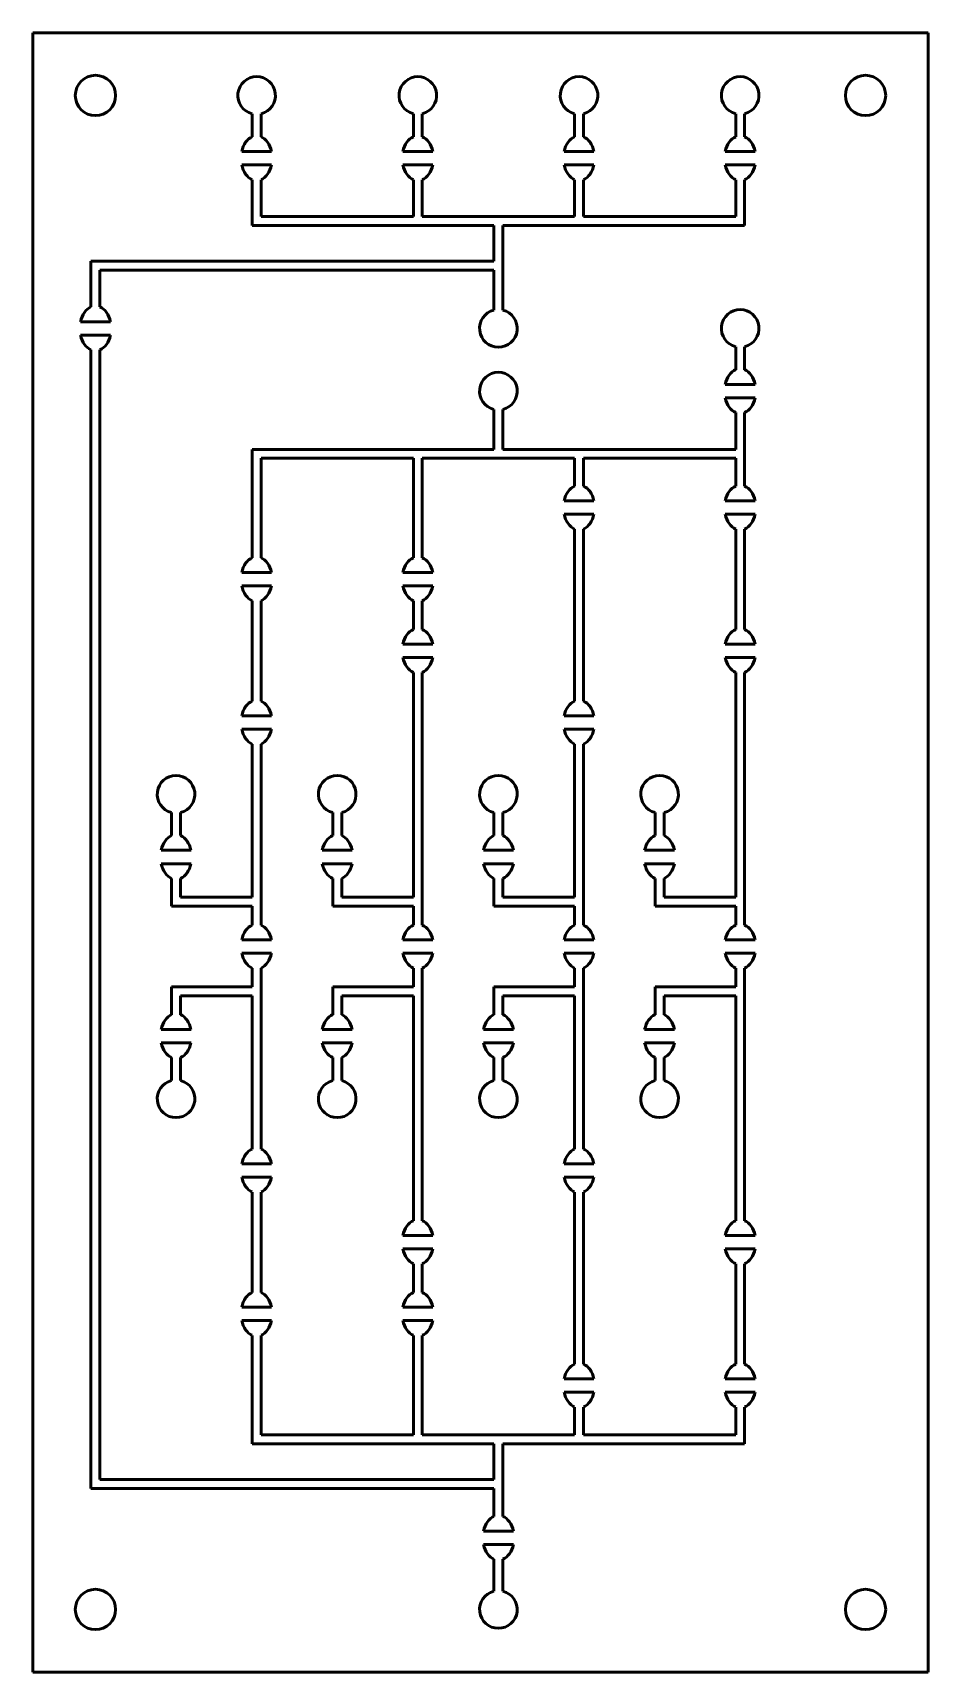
# Model space of a CAD drawing. Header units: millimetres. Extents: x 73 to 173, y 67 to 250.
import ezdxf

# ---------------------------------------------------------------- set-up
doc = ezdxf.new("R2010")
doc.units = ezdxf.units.MM
doc.layers.add('Visible (ANSI)', color=7, linetype='Continuous', lineweight=50)

msp = doc.modelspace()

# ---------------------------------------------------------------- linework, layer by layer
at = {"layer": 'Visible (ANSI)'}
for p, q in [((172.71, 249.83), (72.71, 249.83)), ((72.71, 249.83), (72.71, 66.83)), ((172.71, 66.83), (172.71, 249.83)), ((97.21, 238.22), (97.21, 240.79)), ((98.21, 240.79), (98.21, 238.22)), ((115.21, 238.22), (115.21, 240.79)), ((116.21, 240.79), (116.21, 238.22)), ((133.21, 238.22), (133.21, 240.79)), ((134.21, 240.79), (134.21, 238.22)), ((151.21, 238.22), (151.21, 240.79)), ((152.21, 240.79), (152.21, 238.22)), ((99.38, 236.58), (96.04, 236.58)), ((117.38, 236.58), (114.04, 236.58)), ((135.38, 236.58), (132.04, 236.58)), ((153.38, 236.58), (150.04, 236.58)), ((96.04, 235.08), (99.38, 235.08)), ((114.04, 235.08), (117.38, 235.08)), ((132.04, 235.08), (135.38, 235.08)), ((150.04, 235.08), (153.38, 235.08)), ((97.21, 228.33), (97.21, 233.43)), ((98.21, 233.43), (98.21, 229.33)), ((115.21, 229.33), (115.21, 233.43)), ((116.21, 233.43), (116.21, 229.33)), ((133.21, 229.33), (133.21, 233.43)), ((134.21, 233.43), (134.21, 229.33)), ((151.21, 229.33), (151.21, 233.43)), ((152.21, 233.43), (152.21, 228.33)), ((98.21, 229.33), (115.21, 229.33)), ((116.21, 229.33), (133.21, 229.33)), ((134.21, 229.33), (151.21, 229.33)), ((124.21, 228.33), (97.21, 228.33)), ((124.21, 224.33), (124.21, 228.33)), ((152.21, 228.33), (125.21, 228.33)), ((125.21, 228.33), (125.21, 218.87)), ((79.21, 219.22), (79.21, 224.33)), ((79.21, 224.33), (124.21, 224.33)), ((124.21, 223.33), (80.21, 223.33)), ((80.21, 223.33), (80.21, 219.22)), ((124.21, 218.87), (124.21, 223.33)), ((81.38, 217.58), (78.04, 217.58)), ((78.04, 216.08), (81.38, 216.08)), ((79.21, 87.33), (79.21, 214.43)), ((80.21, 214.43), (80.21, 88.33)), ((151.21, 212.22), (151.21, 214.79)), ((152.21, 214.79), (152.21, 212.22)), ((153.38, 210.58), (150.04, 210.58)), ((150.04, 209.08), (153.38, 209.08)), ((124.21, 203.33), (124.21, 207.79)), ((125.21, 207.79), (125.21, 203.33)), ((151.21, 203.33), (151.21, 207.43)), ((152.21, 207.43), (152.21, 199.22)), ((97.21, 191.22), (97.21, 203.33)), ((97.21, 203.33), (124.21, 203.33)), ((125.21, 203.33), (151.21, 203.33)), ((115.21, 202.33), (98.21, 202.33)), ((98.21, 202.33), (98.21, 191.22)), ((115.21, 191.22), (115.21, 202.33)), ((133.21, 202.33), (116.21, 202.33)), ((116.21, 202.33), (116.21, 191.22)), ((133.21, 199.22), (133.21, 202.33)), ((151.21, 202.33), (134.21, 202.33)), ((134.21, 202.33), (134.21, 199.22)), ((151.21, 199.22), (151.21, 202.33)), ((135.38, 197.58), (132.04, 197.58)), ((132.04, 196.08), (135.38, 196.08)), ((153.38, 197.58), (150.04, 197.58)), ((150.04, 196.08), (153.38, 196.08)), ((133.21, 175.22), (133.21, 194.43)), ((134.21, 194.43), (134.21, 175.22)), ((151.21, 183.22), (151.21, 194.43)), ((152.21, 194.43), (152.21, 183.22)), ((99.38, 189.58), (96.04, 189.58)), ((117.38, 189.58), (114.04, 189.58)), ((96.04, 188.08), (99.38, 188.08)), ((114.04, 188.08), (117.38, 188.08)), ((97.21, 175.22), (97.21, 186.43)), ((98.21, 186.43), (98.21, 175.22)), ((115.21, 183.22), (115.21, 186.43)), ((116.21, 186.43), (116.21, 183.22)), ((117.38, 181.58), (114.04, 181.58)), ((153.38, 181.58), (150.04, 181.58)), ((114.04, 180.08), (117.38, 180.08)), ((150.04, 180.08), (153.38, 180.08)), ((115.21, 153.33), (115.21, 178.43)), ((116.21, 178.43), (116.21, 150.22)), ((151.21, 153.33), (151.21, 178.43)), ((152.21, 178.43), (152.21, 150.22)), ((99.38, 173.58), (96.04, 173.58)), ((96.04, 172.08), (99.38, 172.08)), ((135.38, 173.58), (132.04, 173.58)), ((132.04, 172.08), (135.38, 172.08)), ((97.21, 153.33), (97.21, 170.43)), ((98.21, 170.43), (98.21, 150.22)), ((133.21, 153.33), (133.21, 170.43)), ((134.21, 170.43), (134.21, 150.22)), ((88.21, 160.22), (88.21, 162.79)), ((89.21, 162.79), (89.21, 160.22)), ((106.21, 160.22), (106.21, 162.79)), ((107.21, 162.79), (107.21, 160.22)), ((124.21, 160.22), (124.21, 162.79)), ((125.21, 162.79), (125.21, 160.22)), ((142.21, 160.22), (142.21, 162.79)), ((143.21, 162.79), (143.21, 160.22)), ((90.38, 158.58), (87.04, 158.58)), ((108.38, 158.58), (105.04, 158.58)), ((126.38, 158.58), (123.04, 158.58)), ((144.38, 158.58), (141.04, 158.58)), ((87.04, 157.08), (90.38, 157.08)), ((105.04, 157.08), (108.38, 157.08)), ((123.04, 157.08), (126.38, 157.08)), ((141.04, 157.08), (144.38, 157.08)), ((88.21, 152.33), (88.21, 155.43)), ((89.21, 155.43), (89.21, 153.33)), ((106.21, 152.33), (106.21, 155.43)), ((107.21, 155.43), (107.21, 153.33)), ((124.21, 152.33), (124.21, 155.43)), ((125.21, 155.43), (125.21, 153.33)), ((142.21, 152.33), (142.21, 155.43)), ((143.21, 155.43), (143.21, 153.33)), ((97.21, 152.33), (88.21, 152.33)), ((89.21, 153.33), (97.21, 153.33)), ((97.21, 150.22), (97.21, 152.33)), ((115.21, 152.33), (106.21, 152.33)), ((107.21, 153.33), (115.21, 153.33)), ((115.21, 150.22), (115.21, 152.33)), ((133.21, 152.33), (124.21, 152.33)), ((125.21, 153.33), (133.21, 153.33)), ((133.21, 150.22), (133.21, 152.33)), ((151.21, 152.33), (142.21, 152.33)), ((143.21, 153.33), (151.21, 153.33)), ((151.21, 150.22), (151.21, 152.33)), ((99.38, 148.58), (96.04, 148.58)), ((117.38, 148.58), (114.04, 148.58)), ((135.38, 148.58), (132.04, 148.58)), ((153.38, 148.58), (150.04, 148.58)), ((96.04, 147.08), (99.38, 147.08)), ((114.04, 147.08), (117.38, 147.08)), ((132.04, 147.08), (135.38, 147.08)), ((150.04, 147.08), (153.38, 147.08)), ((97.21, 143.33), (97.21, 145.43)), ((98.21, 145.43), (98.21, 125.22)), ((115.21, 143.33), (115.21, 145.43)), ((116.21, 145.43), (116.21, 117.22)), ((133.21, 143.33), (133.21, 145.43)), ((134.21, 145.43), (134.21, 125.22)), ((151.21, 143.33), (151.21, 145.43)), ((152.21, 145.43), (152.21, 117.22)), ((88.21, 140.22), (88.21, 143.33)), ((88.21, 143.33), (97.21, 143.33)), ((106.21, 140.22), (106.21, 143.33)), ((106.21, 143.33), (115.21, 143.33)), ((124.21, 140.22), (124.21, 143.33)), ((124.21, 143.33), (133.21, 143.33)), ((142.21, 140.22), (142.21, 143.33)), ((142.21, 143.33), (151.21, 143.33)), ((97.21, 142.33), (89.21, 142.33)), ((89.21, 142.33), (89.21, 140.22)), ((97.21, 125.22), (97.21, 142.33)), ((115.21, 142.33), (107.21, 142.33)), ((107.21, 142.33), (107.21, 140.22)), ((115.21, 117.22), (115.21, 142.33)), ((133.21, 142.33), (125.21, 142.33)), ((125.21, 142.33), (125.21, 140.22)), ((133.21, 125.22), (133.21, 142.33)), ((151.21, 142.33), (143.21, 142.33)), ((143.21, 142.33), (143.21, 140.22)), ((151.21, 117.22), (151.21, 142.33)), ((90.38, 138.58), (87.04, 138.58)), ((108.38, 138.58), (105.04, 138.58)), ((126.38, 138.58), (123.04, 138.58)), ((144.38, 138.58), (141.04, 138.58)), ((87.04, 137.08), (90.38, 137.08)), ((88.21, 132.87), (88.21, 135.43)), ((89.21, 135.43), (89.21, 132.87)), ((105.04, 137.08), (108.38, 137.08)), ((106.21, 132.87), (106.21, 135.43)), ((107.21, 135.43), (107.21, 132.87)), ((123.04, 137.08), (126.38, 137.08)), ((124.21, 132.87), (124.21, 135.43)), ((125.21, 135.43), (125.21, 132.87)), ((141.04, 137.08), (144.38, 137.08)), ((142.21, 132.87), (142.21, 135.43)), ((143.21, 135.43), (143.21, 132.87)), ((99.38, 123.58), (96.04, 123.58)), ((135.38, 123.58), (132.04, 123.58)), ((96.04, 122.08), (99.38, 122.08)), ((132.04, 122.08), (135.38, 122.08)), ((97.21, 109.22), (97.21, 120.43)), ((98.21, 120.43), (98.21, 109.22)), ((133.21, 101.22), (133.21, 120.43)), ((134.21, 120.43), (134.21, 101.22)), ((117.38, 115.58), (114.04, 115.58)), ((153.38, 115.58), (150.04, 115.58)), ((114.04, 114.08), (117.38, 114.08)), ((150.04, 114.08), (153.38, 114.08)), ((115.21, 109.22), (115.21, 112.43)), ((116.21, 112.43), (116.21, 109.22)), ((151.21, 101.22), (151.21, 112.43)), ((152.21, 112.43), (152.21, 101.22)), ((99.38, 107.58), (96.04, 107.58)), ((117.38, 107.58), (114.04, 107.58)), ((96.04, 106.08), (99.38, 106.08)), ((97.21, 92.33), (97.21, 104.43)), ((98.21, 104.43), (98.21, 93.33)), ((114.04, 106.08), (117.38, 106.08)), ((115.21, 93.33), (115.21, 104.43)), ((116.21, 104.43), (116.21, 93.33)), ((135.38, 99.58), (132.04, 99.58)), ((153.38, 99.58), (150.04, 99.58)), ((132.04, 98.08), (135.38, 98.08)), ((150.04, 98.08), (153.38, 98.08)), ((133.21, 93.33), (133.21, 96.43)), ((134.21, 96.43), (134.21, 93.33)), ((151.21, 93.33), (151.21, 96.43)), ((152.21, 96.43), (152.21, 92.33)), ((124.21, 92.33), (97.21, 92.33)), ((98.21, 93.33), (115.21, 93.33)), ((116.21, 93.33), (133.21, 93.33)), ((124.21, 88.33), (124.21, 92.33)), ((152.21, 92.33), (125.21, 92.33)), ((125.21, 92.33), (125.21, 84.22)), ((134.21, 93.33), (151.21, 93.33)), ((80.21, 88.33), (124.21, 88.33)), ((124.21, 87.33), (79.21, 87.33)), ((124.21, 84.22), (124.21, 87.33)), ((126.38, 82.58), (123.04, 82.58)), ((123.04, 81.08), (126.38, 81.08)), ((124.21, 75.87), (124.21, 79.43)), ((125.21, 79.43), (125.21, 75.87)), ((72.71, 66.83), (172.71, 66.83))]:
    msp.add_line(p, q, dxfattribs=at)
for centre in [(79.71, 242.83), (165.71, 242.83), (79.71, 73.83), (165.71, 73.83)]:
    msp.add_circle(centre, 2.25, dxfattribs=at)
for centre, start, end in [((97.71, 242.83), 283.7741, 256.2259), ((115.71, 242.83), 283.7741, 256.2259), ((133.71, 242.83), 283.7741, 256.2259), ((151.71, 242.83), 283.7741, 256.2259), ((124.71, 216.83), 103.7741, 76.2259), ((151.71, 216.83), 283.7741, 256.2259), ((124.71, 209.83), 283.7741, 256.2259), ((88.71, 164.83), 283.7741, 256.2259), ((106.71, 164.83), 283.7741, 256.2259), ((124.71, 164.83), 283.7741, 256.2259), ((142.71, 164.83), 283.7741, 256.2259), ((88.71, 130.83), 103.7741, 76.2259), ((106.71, 130.83), 103.7741, 76.2259), ((124.71, 130.83), 103.7741, 76.2259), ((142.71, 130.83), 103.7741, 76.2259), ((124.71, 73.83), 103.7741, 76.2259)]:
    msp.add_arc(centre, 2.1, start, end, dxfattribs=at)
for centre, start_param, end_param in [((97.71, 235.83), 3.431344, 4.407696), ((97.71, 235.83), 1.875489, 2.851841), ((115.71, 235.83), 3.431344, 4.407696), ((115.71, 235.83), 1.875489, 2.851841), ((133.71, 235.83), 3.431344, 4.407696), ((133.71, 235.83), 1.875489, 2.851841), ((151.71, 235.83), 3.431344, 4.407696), ((151.71, 235.83), 1.875489, 2.851841), ((97.71, 235.83), 5.017082, 5.993434), ((97.71, 235.83), 0.289752, 1.266104), ((115.71, 235.83), 5.017082, 5.993434), ((115.71, 235.83), 0.289752, 1.266104), ((133.71, 235.83), 5.017082, 5.993434), ((133.71, 235.83), 0.289752, 1.266104), ((151.71, 235.83), 5.017082, 5.993434), ((151.71, 235.83), 0.289752, 1.266104), ((79.71, 216.83), 3.431344, 4.407696), ((79.71, 216.83), 1.875489, 2.851841), ((79.71, 216.83), 5.017082, 5.993434), ((79.71, 216.83), 0.289752, 1.266104), ((151.71, 209.83), 3.431344, 4.407696), ((151.71, 209.83), 1.875489, 2.851841), ((151.71, 209.83), 5.017082, 5.993434), ((151.71, 209.83), 0.289752, 1.266104), ((133.71, 196.83), 3.431344, 4.407696), ((133.71, 196.83), 1.875489, 2.851841), ((151.71, 196.83), 3.431344, 4.407696), ((151.71, 196.83), 1.875489, 2.851841), ((133.71, 196.83), 5.017082, 5.993434), ((133.71, 196.83), 0.289752, 1.266104), ((151.71, 196.83), 5.017082, 5.993434), ((151.71, 196.83), 0.289752, 1.266104), ((97.71, 188.83), 3.431344, 4.407696), ((97.71, 188.83), 1.875489, 2.851841), ((115.71, 188.83), 3.431344, 4.407696), ((115.71, 188.83), 1.875489, 2.851841), ((97.71, 188.83), 5.017082, 5.993434), ((97.71, 188.83), 0.289752, 1.266104), ((115.71, 188.83), 5.017082, 5.993434), ((115.71, 188.83), 0.289752, 1.266104), ((115.71, 180.83), 3.431344, 4.407696), ((115.71, 180.83), 1.875489, 2.851841), ((151.71, 180.83), 3.431344, 4.407696), ((151.71, 180.83), 1.875489, 2.851841), ((115.71, 180.83), 5.017082, 5.993434), ((115.71, 180.83), 0.289752, 1.266104), ((151.71, 180.83), 5.017082, 5.993434), ((151.71, 180.83), 0.289752, 1.266104), ((97.71, 172.83), 3.431344, 4.407696), ((97.71, 172.83), 1.875489, 2.851841), ((133.71, 172.83), 3.431344, 4.407696), ((133.71, 172.83), 1.875489, 2.851841), ((97.71, 172.83), 5.017082, 5.993434), ((97.71, 172.83), 0.289752, 1.266104), ((133.71, 172.83), 5.017082, 5.993434), ((133.71, 172.83), 0.289752, 1.266104), ((88.71, 157.83), 3.431344, 4.407696), ((88.71, 157.83), 1.875489, 2.851841), ((106.71, 157.83), 3.431344, 4.407696), ((106.71, 157.83), 1.875489, 2.851841), ((124.71, 157.83), 3.431344, 4.407696), ((124.71, 157.83), 1.875489, 2.851841), ((142.71, 157.83), 3.431344, 4.407696), ((142.71, 157.83), 1.875489, 2.851841), ((88.71, 157.83), 5.017082, 5.993434), ((88.71, 157.83), 0.289752, 1.266104), ((106.71, 157.83), 5.017082, 5.993434), ((106.71, 157.83), 0.289752, 1.266104), ((124.71, 157.83), 5.017082, 5.993434), ((124.71, 157.83), 0.289752, 1.266104), ((142.71, 157.83), 5.017082, 5.993434), ((142.71, 157.83), 0.289752, 1.266104), ((97.71, 147.83), 3.431344, 4.407696), ((97.71, 147.83), 1.875489, 2.851841), ((115.71, 147.83), 3.431344, 4.407696), ((115.71, 147.83), 1.875489, 2.851841), ((133.71, 147.83), 3.431344, 4.407696), ((133.71, 147.83), 1.875489, 2.851841), ((151.71, 147.83), 3.431344, 4.407696), ((151.71, 147.83), 1.875489, 2.851841), ((97.71, 147.83), 5.017082, 5.993434), ((97.71, 147.83), 0.289752, 1.266104), ((115.71, 147.83), 5.017082, 5.993434), ((115.71, 147.83), 0.289752, 1.266104), ((133.71, 147.83), 5.017082, 5.993434), ((133.71, 147.83), 0.289752, 1.266104), ((151.71, 147.83), 5.017082, 5.993434), ((151.71, 147.83), 0.289752, 1.266104), ((88.71, 137.83), 3.431344, 4.407696), ((88.71, 137.83), 1.875489, 2.851841), ((106.71, 137.83), 3.431344, 4.407696), ((106.71, 137.83), 1.875489, 2.851841), ((124.71, 137.83), 3.431344, 4.407696), ((124.71, 137.83), 1.875489, 2.851841), ((142.71, 137.83), 3.431344, 4.407696), ((142.71, 137.83), 1.875489, 2.851841), ((88.71, 137.83), 5.017082, 5.993434), ((88.71, 137.83), 0.289752, 1.266104), ((106.71, 137.83), 5.017082, 5.993434), ((106.71, 137.83), 0.289752, 1.266104), ((124.71, 137.83), 5.017082, 5.993434), ((124.71, 137.83), 0.289752, 1.266104), ((142.71, 137.83), 5.017082, 5.993434), ((142.71, 137.83), 0.289752, 1.266104), ((97.71, 122.83), 3.431344, 4.407696), ((97.71, 122.83), 1.875489, 2.851841), ((133.71, 122.83), 3.431344, 4.407696), ((133.71, 122.83), 1.875489, 2.851841), ((97.71, 122.83), 5.017082, 5.993434), ((97.71, 122.83), 0.289752, 1.266104), ((133.71, 122.83), 5.017082, 5.993434), ((133.71, 122.83), 0.289752, 1.266104), ((115.71, 114.83), 3.431344, 4.407696), ((115.71, 114.83), 1.875489, 2.851841), ((151.71, 114.83), 3.431344, 4.407696), ((151.71, 114.83), 1.875489, 2.851841), ((115.71, 114.83), 5.017082, 5.993434), ((115.71, 114.83), 0.289752, 1.266104), ((151.71, 114.83), 5.017082, 5.993434), ((151.71, 114.83), 0.289752, 1.266104), ((97.71, 106.83), 3.431344, 4.407696), ((97.71, 106.83), 1.875489, 2.851841), ((115.71, 106.83), 3.431344, 4.407696), ((115.71, 106.83), 1.875489, 2.851841), ((97.71, 106.83), 5.017082, 5.993434), ((97.71, 106.83), 0.289752, 1.266104), ((115.71, 106.83), 5.017082, 5.993434), ((115.71, 106.83), 0.289752, 1.266104), ((133.71, 98.83), 3.431344, 4.407696), ((133.71, 98.83), 1.875489, 2.851841), ((151.71, 98.83), 3.431344, 4.407696), ((151.71, 98.83), 1.875489, 2.851841), ((133.71, 98.83), 5.017082, 5.993434), ((133.71, 98.83), 0.289752, 1.266104), ((151.71, 98.83), 5.017082, 5.993434), ((151.71, 98.83), 0.289752, 1.266104), ((124.71, 81.83), 3.431344, 4.407696), ((124.71, 81.83), 1.875489, 2.851841), ((124.71, 81.83), 5.017082, 5.993434), ((124.71, 81.83), 0.289752, 1.266104)]:
    msp.add_ellipse(centre, major_axis=(0, -2.5), ratio=0.7, start_param=start_param, end_param=end_param, dxfattribs=at)

doc.saveas('drawing.dxf')
